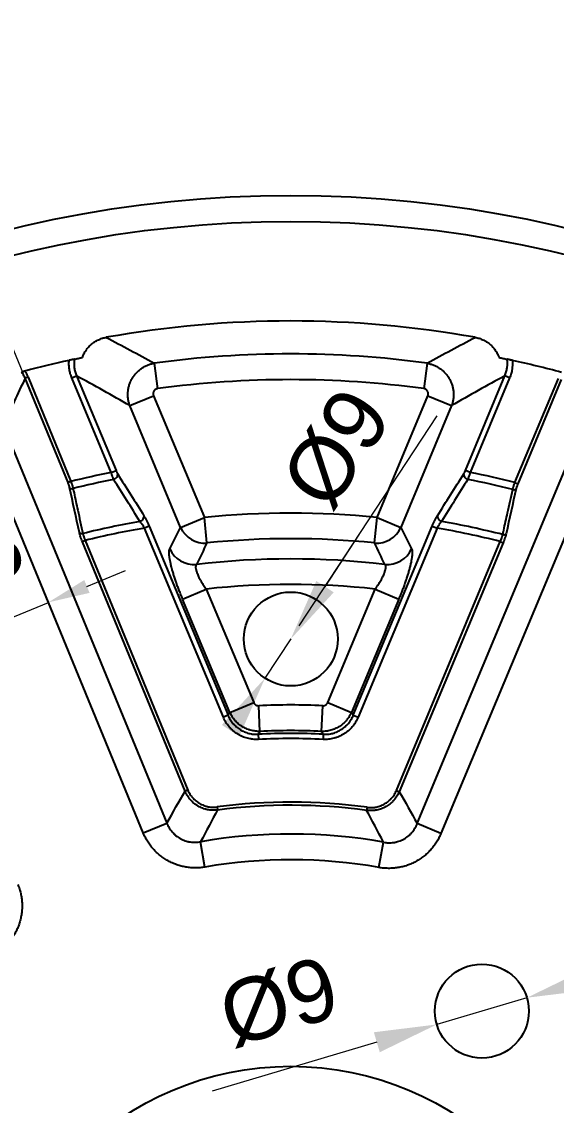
# Model space of a CAD drawing. Header units: millimetres. Extents: x -5 to 579, y 15 to 400.
# Drawn here: x 408.1 to 459.3, y 171.6 to 275.5 of the extents above; entities that cross this region are included whole.
import ezdxf

# ---------------------------------------------------------------- set-up
doc = ezdxf.new("R2010")
doc.units = ezdxf.units.MM
doc.layers.add('1', color=7, linetype='Continuous', true_color=0xffffff)
doc.styles.add('Arial', font='Arial')
doc.dimstyles.get("Standard").update_dxf_attribs({"dimtxt": 0.18, "dimasz": 0.18, "dimexe": 0.18, "dimexo": 0.0625, "dimgap": 0.09, "dimtad": 0, "dimtih": 1, "dimtoh": 1, "dimdec": 4, "dimzin": 0, "dimdsep": 46, "dimtxsty": 'Standard', "dimcen": 0.09, "dimadec": 0, "dimazin": 0, "dimtfac": 1, "dimtdec": 4, "dimtofl": 0, "dimtmove": 0, "dimatfit": 3, "dimfxl": 1, "dimtolj": 1, "dimtzin": 0, "dimarcsym": 0})

# ---------------------------------------------------------------- blocks, each defined once
blk = doc.blocks.new('_U1')
at = {"layer": '1', "color": 18, "linetype": 'Continuous', "lineweight": 13}
for p, q in [((341.2, 82.54), (578.86, 246.13)), ((433.87, 146.33), (341.2, 82.54))]:
    blk.add_line(p, q, dxfattribs=at)
at = {"layer": '1', "color": 18}
for points in [[(429.49, 142.1), (428.36, 143.75), (433.87, 146.33)], [(345.57, 86.77), (346.71, 85.12), (341.2, 82.54)]]:
    blk.add_solid(points, dxfattribs=at)
at = {"layer": 'Defpoints', "color": 0}
for p in [(433.87, 146.33), (341.2, 82.54)]:
    blk.add_point(p, dxfattribs=at)
at = {"layer": '1', "color": 18, "insert": (546.66, 239.27), "char_height": 8, "attachment_point": 1, "rotation": 34.5398, "style": 'Arial'}
blk.add_mtext('\\A1;%%c225', dxfattribs=at)
blk = doc.blocks.new('_U2')
at = {"layer": '1', "color": 18, "linetype": 'Continuous', "lineweight": 13}
for p, q in [((395.37, 180.25), (313.96, 251.99)), ((472.36, 112.41), (395.37, 180.25)), ((472.36, 112.41), (399.87, 176.28))]:
    blk.add_line(p, q, dxfattribs=at)
at = {"layer": '1', "color": 18}
for points in [[(400.53, 177.03), (399.21, 175.53), (395.37, 180.25)], [(467.2, 115.62), (468.52, 117.12), (472.36, 112.41)]]:
    blk.add_solid(points, dxfattribs=at)
at = {"layer": 'Defpoints', "color": 0}
for p in [(395.37, 180.25), (472.36, 112.41)]:
    blk.add_point(p, dxfattribs=at)
at = {"layer": '1', "color": 18, "insert": (326.12, 259.75), "char_height": 8, "attachment_point": 1, "rotation": 318.6138, "style": 'Arial'}
blk.add_mtext('\\A1;%%c102,6', dxfattribs=at)
blk = doc.blocks.new('_U4')
at = {"layer": '1', "color": 18, "linetype": 'Continuous', "lineweight": 13}
for p, q in [((462.25, 183.66), (468, 185.37)), ((456.5, 181.96), (447.87, 179.4)), ((442.12, 177.69), (426.33, 173.01))]:
    blk.add_line(p, q, dxfattribs=at)
at = {"layer": '1', "color": 18}
for points in [[(461.97, 184.62), (462.53, 182.7), (456.5, 181.96)], [(442.4, 176.74), (441.83, 178.65), (447.87, 179.4)]]:
    blk.add_solid(points, dxfattribs=at)
at = {"layer": 'Defpoints', "color": 0}
for p in [(456.5, 181.96), (447.87, 179.4)]:
    blk.add_point(p, dxfattribs=at)
at = {"layer": '1', "color": 18, "insert": (426.51, 182.93), "char_height": 6, "attachment_point": 1, "rotation": 16.5151, "style": 'Arial'}
blk.add_mtext('\\A1;%%c9', dxfattribs=at)
blk = doc.blocks.new('_U10')
at = {"layer": '1', "color": 18, "linetype": 'Continuous', "lineweight": 13}
for p, q in [((434.69, 217.58), (447.9, 237.7)), ((437.16, 221.34), (440.45, 226.36)), ((433.87, 216.33), (431.4, 212.57))]:
    blk.add_line(p, q, dxfattribs=at)
at = {"layer": '1', "color": 18}
for points in [[(436.32, 221.89), (437.99, 220.8), (433.87, 216.33)], [(428.94, 207), (427.27, 208.1), (431.4, 212.57)]]:
    blk.add_solid(points, dxfattribs=at)
at = {"layer": 'Defpoints', "color": 0}
for p in [(433.87, 216.33), (431.4, 212.57)]:
    blk.add_point(p, dxfattribs=at)
at = {"layer": '1', "color": 18, "insert": (432.6, 231.63), "char_height": 6, "attachment_point": 1, "rotation": 56.7154, "style": 'Arial'}
blk.add_mtext('\\A1;%%c9', dxfattribs=at)
blk = doc.blocks.new('_U13')
at = {"layer": '1', "color": 18, "linetype": 'Continuous', "lineweight": 13}
for p, q in [((412.54, 231.31), (397.65, 267.51)), ((378.8, 257.6), (394.71, 264.14)), ((387.74, 225.35), (374.34, 257.93))]:
    blk.add_line(p, q, dxfattribs=at)
at = {"layer": '1', "color": 18}
for points in [[(394.96, 263.53), (394.45, 264.76), (398.41, 265.66)], [(378.55, 258.22), (379.05, 256.98), (375.1, 256.08)]]:
    blk.add_solid(points, dxfattribs=at)
at = {"layer": 'Defpoints', "color": 0}
for p in [(398.41, 265.66), (412.54, 231.31), (387.74, 225.35)]:
    blk.add_point(p, dxfattribs=at)
at = {"layer": '1', "color": 18, "insert": (373.81, 268.42), "char_height": 7, "attachment_point": 1, "rotation": 22.3577, "style": 'Arial'}
blk.add_mtext('\\A1;25,2', dxfattribs=at)
blk = doc.blocks.new('_U14')
at = {"layer": '1', "color": 18, "linetype": 'Continuous', "lineweight": 13}
for p, q in [((414.35, 221.36), (418.05, 222.89)), ((411.89, 216.82), (409.89, 221.69)), ((398.64, 214.9), (410.65, 219.84)), ((397.46, 217.78), (399.4, 213.05)), ((394.94, 213.38), (391.24, 211.86))]:
    blk.add_line(p, q, dxfattribs=at)
at = {"layer": '1', "color": 18}
for points in [[(414.09, 221.98), (414.6, 220.75), (410.65, 219.84)], [(395.2, 212.77), (394.69, 214), (398.64, 214.9)]]:
    blk.add_solid(points, dxfattribs=at)
at = {"layer": 'Defpoints', "color": 0}
for p in [(410.65, 219.84), (397.46, 217.78), (411.89, 216.82)]:
    blk.add_point(p, dxfattribs=at)
at = {"layer": '1', "color": 18, "insert": (396.27, 225.44), "char_height": 7, "attachment_point": 1, "rotation": 22.3577, "style": 'Arial'}
blk.add_mtext('\\A1;13', dxfattribs=at)

msp = doc.modelspace()

# ---------------------------------------------------------------- linework, layer by layer
at = {"layer": '1'}
for p, q in [((420.79, 242.75), (421.12, 240.31)), ((446.94, 242.75), (446.61, 240.31)), ((408.7, 241.43), (408.42, 241.32)), ((412.54, 231.31), (408.42, 241.32)), ((408.7, 241.43), (412.81, 231.43)), ((412.9, 241.35), (413.35, 241.54)), ((416.67, 232.29), (412.9, 241.35)), ((413.35, 241.54), (417.13, 232.48)), ((450.6, 232.48), (454.38, 241.54)), ((454.84, 241.35), (451.06, 232.29)), ((454.84, 241.35), (454.38, 241.54)), ((455.35, 231.32), (459.51, 241.3)), ((459.78, 241.19), (455.62, 231.21)), ((418.46, 238.69), (420.73, 239.64)), ((420.73, 239.64), (425.6, 227.97)), ((442.14, 227.97), (447, 239.64)), ((447, 239.64), (449.27, 238.69)), ((423.32, 227.02), (418.46, 238.69)), ((449.27, 238.69), (444.41, 227.02)), ((406.33, 236.82), (422.01, 198.69)), ((419.73, 197.76), (404.05, 235.88)), ((445.98, 198.64), (461.85, 236.68)), ((464.13, 235.73), (448.26, 197.69)), ((416.67, 232.29), (417.13, 232.48)), ((451.06, 232.29), (450.6, 232.48)), ((412.81, 231.43), (412.54, 231.31)), ((455.35, 231.32), (455.62, 231.21)), ((423.32, 227.02), (425.6, 227.97)), ((425.84, 225.53), (425.6, 227.97)), ((441.89, 225.53), (442.14, 227.97)), ((442.14, 227.97), (444.41, 227.02)), ((420.31, 227.15), (419.85, 226.96)), ((427.42, 208.83), (419.85, 226.96)), ((420.31, 227.15), (427.87, 209.02)), ((439.86, 209.02), (447.42, 227.15)), ((447.88, 226.96), (440.32, 208.83)), ((447.42, 227.15), (447.88, 226.96)), ((414.19, 225.76), (413.91, 225.65)), ((423.74, 201.75), (413.91, 225.65)), ((414.19, 225.76), (424.01, 201.86)), ((443.99, 201.82), (453.94, 225.66)), ((454.21, 225.55), (444.27, 201.7)), ((453.94, 225.66), (454.21, 225.55)), ((423.51, 220.16), (425.78, 221.11)), ((428.04, 209.29), (423.51, 220.16)), ((425.78, 221.11), (430.32, 210.24)), ((437.42, 210.24), (441.95, 221.11)), ((444.22, 220.16), (439.69, 209.29)), ((441.95, 221.11), (444.22, 220.16)), ((428.04, 209.29), (430.32, 210.24)), ((430.91, 207.48), (430.8, 209.94)), ((436.82, 207.48), (436.94, 209.94)), ((437.42, 210.24), (439.69, 209.29)), ((427.87, 209.02), (427.42, 208.83)), ((439.86, 209.02), (440.32, 208.83)), ((430.75, 207.2), (430.77, 206.71)), ((436.98, 207.2), (436.96, 206.71)), ((424.01, 201.86), (423.74, 201.75)), ((443.99, 201.82), (444.27, 201.7)), ((426.82, 200.24), (426.86, 199.95)), ((441.18, 200.2), (441.14, 199.91)), ((419.73, 197.76), (422.01, 198.69)), ((448.26, 197.69), (445.98, 198.64)), ((425.65, 194.48), (425.24, 196.91)), ((442.32, 194.44), (442.75, 196.86))]:
    msp.add_line(p, q, dxfattribs=at)
for centre, radius in [((433.87, 146.33), 112.5), ((433.87, 146.33), 110.01), ((433.87, 216.33), 4.5), ((452.18, 180.68), 4.5), ((433.87, 146.33), 29.06)]:
    msp.add_circle(centre, radius, dxfattribs=at)
for radius, start, end in [(100.47, 79.8707, 100.1293), (99, 102.3826, 104.9089), (97.31, 82.2758, 97.7242), (99, 74.8064, 77.6174), (94.85, 82.2758, 97.7242), (87.66, 101.3105, 103.8981), (86.96, 101.2468, 103.8738), (86.96, 75.8416, 78.7532), (87.66, 75.8173, 78.6895), (82.54, 100.0806, 103.9627), (82.06, 84.2159, 95.7841), (82.54, 75.7527, 79.9194), (81.84, 99.8594, 103.9153), (81.84, 75.8001, 80.1406), (79.61, 84.2159, 95.7841), (77.67, 83.3258, 96.6742), (75.22, 83.831, 96.169), (63.68, 87.236, 92.764), (60.95, 87.0674, 92.9326), (60.46, 87.0674, 92.9326), (61.22, 87.236, 92.764), (54.37, 82.2678, 97.4476), (54.07, 82.2678, 97.4476), (51.31, 80.0342, 99.6812), (48.85, 80.0342, 99.6812)]:
    msp.add_arc((433.87, 146.33), radius, start, end, dxfattribs=at)
for centre, major_axis, ratio, start_param, end_param in [((416.84, 231.96), (-0.423, -0.266), 0.682711, 1.316049, 2.901647), ((450.89, 231.96), (-0.423, 0.266), 0.682711, 0.239946, 1.825544), ((412.96, 230.95), (0.293, 0.063), 0.706957, 3.389652, 4.732968), ((455.19, 230.85), (-0.293, 0.065), 0.706957, 1.550217, 2.893533), ((419.36, 227.95), (-0.424, -0.265), 0.679974, 1.303031, 2.902497), ((448.38, 227.95), (-0.424, 0.265), 0.679974, 0.239096, 1.838562), ((413.9, 226.64), (0.293, 0.063), 0.706941, 3.389647, 4.73406), ((425.6, 227.97), (2.23, -1.14), 0.97428, 4.021383, 5.273319), ((442.14, 227.97), (2.23, 1.14), 0.97428, 4.151459, 5.403395), ((454.23, 226.54), (-0.293, 0.065), 0.706941, 1.549125, 2.893539), ((424.55, 225.91), (2.23, -1.12), 0.973995, 4.014839, 5.281909), ((443.18, 225.91), (2.23, 1.12), 0.973995, 4.142869, 5.409939)]:
    msp.add_ellipse(centre, major_axis=major_axis, ratio=ratio, start_param=start_param, end_param=end_param, dxfattribs=at)
for points, knots in [([(413.91, 243.3), (413.95, 243.42), (414.05, 243.66), (414.19, 243.89), (414.28, 244.02), (414.3, 244.05), (414.34, 244.1), (414.4, 244.18), (414.46, 244.26), (414.59, 244.4), (414.69, 244.49), (414.84, 244.62), (414.89, 244.66), (414.97, 244.72), (414.99, 244.74), (415.05, 244.77), (415.08, 244.79), (415.21, 244.88), (415.33, 244.94), (415.56, 245.05), (415.69, 245.1), (415.84, 245.15), (415.88, 245.16), (415.94, 245.18), (416.03, 245.2), (416.13, 245.22), (416.2, 245.23)], [0, 0, 0, 0, 0.125, 0.25, 0.25, 0.28125, 0.28125, 0.3125, 0.375, 0.375, 0.5, 0.5, 0.5625, 0.5625, 0.59375, 0.59375, 0.625, 0.625, 0.75, 0.75, 0.875, 0.875, 0.90625, 0.90625, 0.9375, 1, 1, 1, 1]), ([(451.54, 245.23), (451.67, 245.21), (451.92, 245.15), (452.16, 245.05), (452.34, 244.97), (452.4, 244.94), (452.49, 244.89), (452.52, 244.88), (452.57, 244.84), (452.6, 244.83), (452.74, 244.74), (452.84, 244.66), (453.04, 244.49), (453.14, 244.4), (453.25, 244.28), (453.27, 244.26), (453.31, 244.21), (453.38, 244.13), (453.43, 244.05), (453.54, 243.89), (453.61, 243.78), (453.7, 243.6), (453.73, 243.54), (453.76, 243.45), (453.78, 243.42), (453.8, 243.36), (453.81, 243.33), (453.82, 243.3)], [0, 0, 0, 0, 0.125, 0.25, 0.25, 0.3125, 0.3125, 0.34375, 0.34375, 0.375, 0.375, 0.5, 0.5, 0.625, 0.625, 0.65625, 0.65625, 0.6875, 0.75, 0.75, 0.875, 0.875, 0.9375, 0.9375, 0.96875, 0.96875, 1, 1, 1, 1]), ([(412.9, 241.35), (412.84, 241.48), (412.75, 241.75), (412.68, 242.03), (412.65, 242.24), (412.64, 242.31), (412.63, 242.45), (412.63, 242.53), (412.62, 242.74), (412.62, 242.88), (412.64, 243.03)], [0, 0, 0, 0, 0.25, 0.5, 0.5, 0.625, 0.625, 0.75, 0.75, 1, 1, 1, 1]), ([(413.14, 243.13), (413.13, 243.13), (413.12, 243.13), (413.1, 243.12), (413.08, 243.12), (413.05, 243.11), (413.03, 243.11), (413, 243.1), (412.99, 243.1), (412.97, 243.1), (412.96, 243.1), (412.93, 243.09), (412.9, 243.08), (412.85, 243.07), (412.83, 243.07), (412.77, 243.06), (412.72, 243.04), (412.66, 243.03), (412.64, 243.03)], [0, 0, 0, 0, 0.125, 0.125, 0.25, 0.25, 0.375, 0.375, 0.4375, 0.4375, 0.5, 0.5, 0.625, 0.625, 0.75, 0.75, 0.875, 1, 1, 1, 1]), ([(413.14, 243.13), (413.12, 243), (413.11, 242.86), (413.11, 242.66), (413.11, 242.59), (413.12, 242.45), (413.12, 242.39), (413.15, 242.18), (413.18, 242.05), (413.25, 241.79), (413.3, 241.66), (413.35, 241.54)], [0, 0, 0, 0, 0.25, 0.25, 0.375, 0.375, 0.5, 0.5, 0.75, 0.75, 1, 1, 1, 1]), ([(413.14, 243.13), (413.26, 243.16), (413.38, 243.19), (413.64, 243.24), (413.77, 243.27), (413.91, 243.3)], [0, 0, 0, 0, 0.5, 0.5, 1, 1, 1, 1]), ([(453.82, 243.3), (453.96, 243.27), (454.09, 243.24), (454.35, 243.19), (454.47, 243.16), (454.6, 243.13)], [0, 0, 0, 0, 0.5, 0.5, 1, 1, 1, 1]), ([(454.38, 241.54), (454.41, 241.6), (454.43, 241.66), (454.48, 241.79), (454.5, 241.86), (454.55, 242.05), (454.58, 242.19), (454.62, 242.45), (454.63, 242.59), (454.63, 242.76), (454.62, 242.8), (454.62, 242.86), (454.62, 242.97), (454.61, 243.07), (454.6, 243.13)], [0, 0, 0, 0, 0.125, 0.125, 0.25, 0.25, 0.5, 0.5, 0.75, 0.75, 0.8125, 0.8125, 0.875, 1, 1, 1, 1]), ([(455.1, 243.03), (455.07, 243.03), (455.01, 243.04), (454.96, 243.06), (454.92, 243.06), (454.91, 243.07), (454.88, 243.07), (454.87, 243.08), (454.83, 243.08), (454.81, 243.09), (454.77, 243.1), (454.76, 243.1), (454.74, 243.1), (454.73, 243.1), (454.7, 243.11), (454.68, 243.11), (454.66, 243.12), (454.65, 243.12), (454.64, 243.12), (454.63, 243.13), (454.61, 243.13), (454.6, 243.13), (454.6, 243.13)], [0, 0, 0, 0, 0.125, 0.25, 0.25, 0.3125, 0.3125, 0.375, 0.375, 0.5, 0.5, 0.5625, 0.5625, 0.625, 0.625, 0.75, 0.75, 0.8125, 0.8125, 0.875, 0.875, 1, 1, 1, 1]), ([(455.1, 243.03), (455.1, 242.95), (455.11, 242.88), (455.11, 242.74), (455.11, 242.67), (455.1, 242.45), (455.08, 242.17), (455.02, 241.89), (454.97, 241.72), (454.96, 241.68), (454.94, 241.62), (454.9, 241.51), (454.86, 241.41), (454.84, 241.35)], [0, 0, 0, 0, 0.125, 0.125, 0.25, 0.25, 0.5, 0.75, 0.75, 0.8125, 0.8125, 0.875, 1, 1, 1, 1]), ([(408.4, 242), (408.38, 241.99), (408.34, 241.98), (408.31, 241.97), (408.29, 241.97), (408.28, 241.96), (408.26, 241.96), (408.25, 241.96), (408.23, 241.95), (408.22, 241.95), (408.2, 241.94), (408.19, 241.94), (408.18, 241.94), (408.17, 241.94), (408.15, 241.93), (408.14, 241.93), (408.13, 241.92), (408.12, 241.92), (408.12, 241.92), (408.11, 241.92), (408.1, 241.92), (408.1, 241.92), (408.09, 241.92)], [0, 0, 0, 0, 0.125, 0.25, 0.25, 0.3125, 0.3125, 0.375, 0.375, 0.5, 0.5, 0.5625, 0.5625, 0.625, 0.625, 0.75, 0.75, 0.8125, 0.8125, 0.875, 0.875, 1, 1, 1, 1]), ([(408.4, 242), (408.42, 241.95), (408.45, 241.91), (408.51, 241.81), (408.53, 241.77), (408.61, 241.63), (408.65, 241.53), (408.7, 241.43)], [0, 0, 0, 0, 0.25, 0.25, 0.5, 0.5, 1, 1, 1, 1]), ([(418.46, 238.69), (418.42, 238.79), (418.38, 238.9), (418.34, 239.06), (418.33, 239.12), (418.31, 239.22), (418.3, 239.28), (418.28, 239.44), (418.26, 239.66), (418.27, 239.89), (418.28, 240.03), (418.28, 240.05), (418.29, 240.11), (418.3, 240.19), (418.31, 240.28), (418.34, 240.44), (418.37, 240.55), (418.44, 240.76), (418.48, 240.87), (418.53, 240.99), (418.54, 241.02), (418.57, 241.07), (418.6, 241.15), (418.64, 241.22), (418.73, 241.37), (418.79, 241.46), (418.92, 241.64), (418.99, 241.73), (419.14, 241.89), (419.22, 241.97), (419.39, 242.12), (419.48, 242.19), (419.66, 242.32), (419.75, 242.37), (419.9, 242.46), (419.95, 242.48), (420.05, 242.53), (420.1, 242.55), (420.25, 242.61), (420.36, 242.65), (420.57, 242.71), (420.68, 242.74), (420.79, 242.75)], [0, 0, 0, 0, 0.0625, 0.0625, 0.09375, 0.09375, 0.125, 0.125, 0.1875, 0.25, 0.25, 0.265625, 0.265625, 0.28125, 0.3125, 0.3125, 0.375, 0.375, 0.4375, 0.4375, 0.453125, 0.453125, 0.46875, 0.5, 0.5, 0.5625, 0.5625, 0.625, 0.625, 0.6875, 0.6875, 0.75, 0.75, 0.8125, 0.8125, 0.84375, 0.84375, 0.875, 0.875, 0.9375, 0.9375, 1, 1, 1, 1]), ([(446.94, 242.75), (447.05, 242.74), (447.16, 242.71), (447.32, 242.66), (447.38, 242.65), (447.48, 242.61), (447.53, 242.59), (447.69, 242.53), (447.89, 242.43), (448.07, 242.31), (448.19, 242.23), (448.21, 242.22), (448.26, 242.18), (448.32, 242.13), (448.39, 242.08), (448.51, 241.97), (448.67, 241.81), (448.81, 241.64), (448.9, 241.52), (448.91, 241.5), (448.94, 241.45), (448.99, 241.38), (449.03, 241.31), (449.12, 241.17), (449.17, 241.07), (449.26, 240.86), (449.3, 240.76), (449.36, 240.54), (449.39, 240.43), (449.43, 240.22), (449.45, 240.11), (449.47, 239.88), (449.47, 239.77), (449.46, 239.61), (449.46, 239.55), (449.45, 239.44), (449.45, 239.38), (449.42, 239.22), (449.4, 239.11), (449.35, 238.9), (449.31, 238.79), (449.27, 238.69)], [0, 0, 0, 0, 0.0625, 0.0625, 0.09375, 0.09375, 0.125, 0.125, 0.1875, 0.25, 0.25, 0.265625, 0.265625, 0.28125, 0.3125, 0.3125, 0.375, 0.4375, 0.4375, 0.453125, 0.453125, 0.46875, 0.5, 0.5, 0.5625, 0.5625, 0.625, 0.625, 0.6875, 0.6875, 0.75, 0.75, 0.8125, 0.8125, 0.84375, 0.84375, 0.875, 0.875, 0.9375, 0.9375, 1, 1, 1, 1]), ([(408.42, 241.32), (408.38, 241.42), (408.33, 241.53), (408.26, 241.65), (408.25, 241.68), (408.22, 241.72), (408.17, 241.8), (408.13, 241.87), (408.09, 241.92)], [0, 0, 0, 0, 0.5, 0.5, 0.625, 0.625, 0.75, 1, 1, 1, 1]), ([(421.12, 240.31), (421.08, 240.31), (421.04, 240.3), (420.99, 240.28), (420.97, 240.27), (420.94, 240.26), (420.92, 240.25), (420.88, 240.22), (420.85, 240.19), (420.8, 240.14), (420.77, 240.11), (420.75, 240.06), (420.74, 240.04), (420.72, 240.01), (420.71, 239.97), (420.7, 239.93), (420.7, 239.91), (420.69, 239.9), (420.69, 239.88), (420.69, 239.87), (420.69, 239.82), (420.69, 239.78), (420.7, 239.73), (420.71, 239.71), (420.72, 239.67), (420.72, 239.65), (420.73, 239.64)], [0, 0, 0, 0, 0.125, 0.125, 0.1875, 0.1875, 0.25, 0.25, 0.375, 0.375, 0.5, 0.5, 0.5625, 0.5625, 0.625, 0.6875, 0.6875, 0.71875, 0.71875, 0.75, 0.75, 0.875, 0.875, 0.9375, 0.9375, 1, 1, 1, 1]), ([(447, 239.64), (447.02, 239.67), (447.03, 239.71), (447.04, 239.76), (447.04, 239.78), (447.04, 239.82), (447.04, 239.84), (447.04, 239.9), (447.03, 239.93), (447.01, 240.01), (447, 240.04), (446.97, 240.09), (446.96, 240.1), (446.94, 240.14), (446.91, 240.16), (446.88, 240.19), (446.86, 240.21), (446.86, 240.21), (446.84, 240.23), (446.83, 240.23), (446.79, 240.26), (446.76, 240.27), (446.71, 240.29), (446.69, 240.3), (446.65, 240.31), (446.63, 240.31), (446.61, 240.31)], [0, 0, 0, 0, 0.125, 0.125, 0.1875, 0.1875, 0.25, 0.25, 0.375, 0.375, 0.5, 0.5, 0.5625, 0.5625, 0.625, 0.6875, 0.6875, 0.71875, 0.71875, 0.75, 0.75, 0.875, 0.875, 0.9375, 0.9375, 1, 1, 1, 1]), ([(416.91, 231.62), (416.89, 231.66), (416.87, 231.71), (416.84, 231.78), (416.83, 231.81), (416.81, 231.87), (416.8, 231.89), (416.77, 231.98), (416.75, 232.04), (416.72, 232.13), (416.71, 232.16), (416.7, 232.21), (416.69, 232.23), (416.68, 232.26), (416.68, 232.27), (416.67, 232.29)], [0, 0, 0, 0, 0.25, 0.25, 0.375, 0.375, 0.5, 0.5, 0.75, 0.75, 0.875, 0.875, 0.9375, 0.9375, 1, 1, 1, 1]), ([(417.13, 232.48), (417.13, 232.46), (417.14, 232.45), (417.15, 232.42), (417.16, 232.4), (417.18, 232.36), (417.2, 232.33), (417.22, 232.29), (417.22, 232.27), (417.24, 232.25), (417.24, 232.23), (417.27, 232.2), (417.28, 232.17), (417.29, 232.15)], [0, 0, 0, 0, 0.125, 0.125, 0.25, 0.25, 0.5, 0.5, 0.625, 0.625, 0.75, 0.75, 1, 1, 1, 1]), ([(450.44, 232.15), (450.45, 232.17), (450.47, 232.2), (450.49, 232.25), (450.51, 232.27), (450.53, 232.31), (450.54, 232.33), (450.55, 232.36), (450.56, 232.37), (450.58, 232.42), (450.59, 232.45), (450.6, 232.48)], [0, 0, 0, 0, 0.25, 0.25, 0.5, 0.5, 0.625, 0.625, 0.75, 0.75, 1, 1, 1, 1]), ([(451.06, 232.29), (451.04, 232.23), (451.02, 232.16), (450.99, 232.07), (450.98, 232.04), (450.96, 231.98), (450.95, 231.95), (450.92, 231.87), (450.9, 231.81), (450.87, 231.73), (450.86, 231.71), (450.84, 231.66), (450.83, 231.64), (450.83, 231.62)], [0, 0, 0, 0, 0.25, 0.25, 0.375, 0.375, 0.5, 0.5, 0.75, 0.75, 0.875, 0.875, 1, 1, 1, 1]), ([(412.69, 230.84), (412.69, 230.86), (412.68, 230.87), (412.68, 230.9), (412.67, 230.91), (412.67, 230.93), (412.67, 230.94), (412.65, 230.98), (412.64, 231.02), (412.63, 231.07), (412.62, 231.08), (412.62, 231.1), (412.61, 231.11), (412.6, 231.14), (412.59, 231.17), (412.57, 231.23), (412.55, 231.27), (412.54, 231.31)], [0, 0, 0, 0, 0.125, 0.125, 0.1875, 0.1875, 0.25, 0.25, 0.5, 0.5, 0.5625, 0.5625, 0.625, 0.625, 0.75, 0.75, 1, 1, 1, 1]), ([(412.81, 231.43), (412.83, 231.36), (412.85, 231.3), (412.88, 231.21), (412.89, 231.18), (412.91, 231.14), (412.91, 231.12), (412.92, 231.09), (412.93, 231.08), (412.95, 231), (412.96, 230.95), (412.98, 230.88), (412.99, 230.87), (412.99, 230.85), (413, 230.83), (413, 230.8), (413.01, 230.77), (413.02, 230.75)], [0, 0, 0, 0, 0.25, 0.25, 0.375, 0.375, 0.4375, 0.4375, 0.5, 0.5, 0.75, 0.75, 0.8125, 0.8125, 0.875, 0.875, 1, 1, 1, 1]), ([(413.02, 230.75), (413.05, 230.61), (413.08, 230.47), (413.22, 229.78), (413.34, 229.23), (413.63, 227.93), (413.79, 227.18), (413.95, 226.43)], [0, 0, 0, 0, 0.096092, 0.096092, 0.480459, 0.480459, 1, 1, 1, 1]), ([(454.18, 226.33), (454.21, 226.47), (454.24, 226.61), (454.39, 227.3), (454.52, 227.85), (454.81, 229.15), (454.97, 229.9), (455.14, 230.64)], [0, 0, 0, 0, 0.096092, 0.096092, 0.480459, 0.480459, 1, 1, 1, 1]), ([(455.14, 230.64), (455.15, 230.69), (455.16, 230.74), (455.18, 230.82), (455.19, 230.84), (455.2, 230.89), (455.2, 230.9), (455.21, 230.93), (455.22, 230.94), (455.24, 231.02), (455.26, 231.07), (455.28, 231.15), (455.29, 231.17), (455.3, 231.2), (455.31, 231.21), (455.32, 231.26), (455.33, 231.29), (455.35, 231.32)], [0, 0, 0, 0, 0.25, 0.25, 0.375, 0.375, 0.4375, 0.4375, 0.5, 0.5, 0.75, 0.75, 0.8125, 0.8125, 0.875, 0.875, 1, 1, 1, 1]), ([(455.62, 231.21), (455.61, 231.19), (455.6, 231.16), (455.58, 231.12), (455.57, 231.1), (455.55, 231.04), (455.54, 231), (455.52, 230.94), (455.52, 230.93), (455.51, 230.92), (455.51, 230.91), (455.5, 230.88), (455.49, 230.86), (455.48, 230.8), (455.47, 230.77), (455.46, 230.74)], [0, 0, 0, 0, 0.125, 0.125, 0.25, 0.25, 0.5, 0.5, 0.5625, 0.5625, 0.625, 0.625, 0.75, 0.75, 1, 1, 1, 1]), ([(419.85, 226.96), (419.84, 226.97), (419.84, 226.99), (419.82, 227.02), (419.81, 227.03), (419.78, 227.08), (419.77, 227.11), (419.71, 227.2), (419.67, 227.25), (419.63, 227.32), (419.62, 227.34), (419.6, 227.36), (419.57, 227.4), (419.54, 227.44), (419.49, 227.51), (419.45, 227.56), (419.42, 227.6)], [0, 0, 0, 0, 0.0625, 0.0625, 0.125, 0.125, 0.25, 0.25, 0.5, 0.5, 0.5625, 0.5625, 0.625, 0.75, 0.75, 1, 1, 1, 1]), ([(419.81, 228.13), (419.85, 228.07), (419.89, 228), (419.95, 227.89), (419.97, 227.85), (420.01, 227.79), (420.02, 227.77), (420.04, 227.73), (420.05, 227.71), (420.1, 227.6), (420.14, 227.51), (420.21, 227.38), (420.23, 227.33), (420.26, 227.26), (420.27, 227.24), (420.29, 227.19), (420.3, 227.17), (420.31, 227.15)], [0, 0, 0, 0, 0.25, 0.25, 0.375, 0.375, 0.4375, 0.4375, 0.5, 0.5, 0.75, 0.75, 0.875, 0.875, 0.9375, 0.9375, 1, 1, 1, 1]), ([(447.42, 227.15), (447.46, 227.24), (447.5, 227.33), (447.57, 227.47), (447.59, 227.51), (447.62, 227.58), (447.63, 227.6), (447.65, 227.64), (447.66, 227.67), (447.71, 227.77), (447.76, 227.85), (447.82, 227.96), (447.84, 228), (447.88, 228.07), (447.9, 228.1), (447.92, 228.13)], [0, 0, 0, 0, 0.25, 0.25, 0.375, 0.375, 0.4375, 0.4375, 0.5, 0.5, 0.75, 0.75, 0.875, 0.875, 1, 1, 1, 1]), ([(448.31, 227.6), (448.3, 227.58), (448.28, 227.56), (448.24, 227.51), (448.22, 227.49), (448.17, 227.41), (448.13, 227.36), (448.08, 227.28), (448.06, 227.25), (448.02, 227.2), (448, 227.17), (447.95, 227.08), (447.91, 227.02), (447.88, 226.96)], [0, 0, 0, 0, 0.125, 0.125, 0.25, 0.25, 0.5, 0.5, 0.625, 0.625, 0.75, 0.75, 1, 1, 1, 1]), ([(413.91, 225.65), (413.88, 225.73), (413.85, 225.81), (413.81, 225.93), (413.79, 225.96), (413.77, 226.02), (413.76, 226.04), (413.75, 226.08), (413.74, 226.1), (413.71, 226.19), (413.69, 226.26), (413.67, 226.35), (413.66, 226.37), (413.65, 226.4), (413.65, 226.42), (413.64, 226.47), (413.63, 226.5), (413.62, 226.53)], [0, 0, 0, 0, 0.25, 0.25, 0.375, 0.375, 0.4375, 0.4375, 0.5, 0.5, 0.75, 0.75, 0.8125, 0.8125, 0.875, 0.875, 1, 1, 1, 1]), ([(413.95, 226.43), (413.95, 226.41), (413.96, 226.39), (413.97, 226.35), (413.97, 226.34), (413.98, 226.31), (413.98, 226.3), (414, 226.23), (414.02, 226.18), (414.04, 226.1), (414.05, 226.09), (414.06, 226.06), (414.07, 226.05), (414.08, 226), (414.1, 225.97), (414.13, 225.88), (414.16, 225.82), (414.19, 225.76)], [0, 0, 0, 0, 0.125, 0.125, 0.1875, 0.1875, 0.25, 0.25, 0.5, 0.5, 0.5625, 0.5625, 0.625, 0.625, 0.75, 0.75, 1, 1, 1, 1]), ([(454.51, 226.42), (454.49, 226.36), (454.48, 226.3), (454.45, 226.2), (454.44, 226.16), (454.42, 226.11), (454.41, 226.09), (454.4, 226.05), (454.4, 226.04), (454.36, 225.94), (454.34, 225.87), (454.3, 225.77), (454.29, 225.75), (454.28, 225.71), (454.27, 225.69), (454.25, 225.63), (454.23, 225.59), (454.21, 225.55)], [0, 0, 0, 0, 0.25, 0.25, 0.375, 0.375, 0.4375, 0.4375, 0.5, 0.5, 0.75, 0.75, 0.8125, 0.8125, 0.875, 0.875, 1, 1, 1, 1]), ([(453.94, 225.66), (453.95, 225.69), (453.97, 225.72), (453.99, 225.77), (454, 225.78), (454.01, 225.81), (454.01, 225.83), (454.05, 225.9), (454.07, 225.96), (454.09, 226.03), (454.1, 226.05), (454.11, 226.08), (454.11, 226.09), (454.13, 226.13), (454.14, 226.16), (454.16, 226.24), (454.17, 226.29), (454.18, 226.33)], [0, 0, 0, 0, 0.125, 0.125, 0.1875, 0.1875, 0.25, 0.25, 0.5, 0.5, 0.5625, 0.5625, 0.625, 0.625, 0.75, 0.75, 1, 1, 1, 1]), ([(423.51, 220.16), (423.45, 220.3), (423.34, 220.57), (423.19, 220.97), (423.09, 221.24), (423.01, 221.43), (422.98, 221.53), (422.94, 221.63), (422.92, 221.7), (422.91, 221.73), (422.85, 221.89), (422.76, 222.15), (422.65, 222.52), (422.58, 222.76), (422.53, 222.93), (422.5, 223.02), (422.48, 223.1), (422.47, 223.16), (422.46, 223.19), (422.42, 223.33), (422.37, 223.54), (422.31, 223.83), (422.28, 224.01), (422.26, 224.14), (422.25, 224.18), (422.24, 224.26), (422.24, 224.3), (422.23, 224.41), (422.22, 224.55), (422.22, 224.72), (422.24, 224.82), (422.25, 224.88), (422.25, 224.9), (422.27, 224.93), (422.27, 224.95), (422.28, 224.96)], [0, 0, 0, 0, 0.0625, 0.125, 0.1875, 0.1875, 0.21875, 0.234375, 0.234375, 0.25, 0.25, 0.3125, 0.375, 0.4375, 0.4375, 0.46875, 0.484375, 0.484375, 0.5, 0.5, 0.5625, 0.625, 0.6875, 0.6875, 0.71875, 0.71875, 0.75, 0.75, 0.8125, 0.875, 0.9375, 0.9375, 0.96875, 0.96875, 1, 1, 1, 1]), ([(445.45, 224.96), (445.47, 224.93), (445.49, 224.86), (445.51, 224.72), (445.51, 224.61), (445.51, 224.51), (445.51, 224.48), (445.5, 224.43), (445.5, 224.41), (445.5, 224.37), (445.49, 224.28), (445.47, 224.1), (445.42, 223.83), (445.38, 223.64), (445.35, 223.51), (445.35, 223.49), (445.34, 223.43), (445.33, 223.41), (445.31, 223.33), (445.3, 223.27), (445.25, 223.11), (445.19, 222.88), (445.09, 222.53), (445.01, 222.28), (444.96, 222.12), (444.94, 222.09), (444.92, 222.02), (444.89, 221.93), (444.86, 221.83), (444.79, 221.63), (444.7, 221.37), (444.6, 221.11), (444.52, 220.91), (444.49, 220.84), (444.44, 220.7), (444.41, 220.64), (444.33, 220.43), (444.28, 220.3), (444.22, 220.16)], [0, 0, 0, 0, 0.0625, 0.125, 0.1875, 0.1875, 0.21875, 0.21875, 0.234375, 0.234375, 0.25, 0.3125, 0.375, 0.4375, 0.4375, 0.453125, 0.453125, 0.46875, 0.46875, 0.5, 0.5, 0.5625, 0.625, 0.6875, 0.6875, 0.703125, 0.703125, 0.71875, 0.75, 0.75, 0.8125, 0.875, 0.875, 0.90625, 0.90625, 0.9375, 0.9375, 1, 1, 1, 1]), ([(424.84, 223.47), (424.83, 223.47), (424.82, 223.46), (424.81, 223.44), (424.8, 223.43), (424.79, 223.39), (424.77, 223.34), (424.76, 223.28), (424.76, 223.22), (424.76, 223.18), (424.76, 223.13), (424.76, 223.12), (424.76, 223.1), (424.77, 223.07), (424.77, 223.04), (424.79, 222.97), (424.81, 222.88), (424.84, 222.78), (424.87, 222.7), (424.88, 222.66), (424.9, 222.62), (424.91, 222.59), (424.92, 222.58), (424.94, 222.51), (424.97, 222.45), (425.02, 222.33), (425.05, 222.27), (425.11, 222.16), (425.15, 222.09), (425.2, 222), (425.21, 221.97), (425.25, 221.91), (425.27, 221.88), (425.36, 221.72), (425.44, 221.6), (425.61, 221.35), (425.69, 221.23), (425.78, 221.11)], [0, 0, 0, 0, 0.03125, 0.03125, 0.0625, 0.0625, 0.125, 0.1875, 0.1875, 0.25, 0.25, 0.265625, 0.265625, 0.28125, 0.3125, 0.3125, 0.375, 0.4375, 0.4375, 0.46875, 0.484375, 0.484375, 0.5, 0.5, 0.5625, 0.5625, 0.625, 0.625, 0.6875, 0.6875, 0.71875, 0.71875, 0.75, 0.75, 0.875, 0.875, 1, 1, 1, 1]), ([(441.95, 221.11), (441.99, 221.17), (442.04, 221.23), (442.1, 221.32), (442.13, 221.36), (442.17, 221.42), (442.19, 221.45), (442.29, 221.6), (442.37, 221.73), (442.48, 221.91), (442.52, 221.97), (442.57, 222.07), (442.59, 222.1), (442.62, 222.16), (442.64, 222.19), (442.71, 222.34), (442.77, 222.45), (442.82, 222.59), (442.84, 222.63), (442.85, 222.67), (442.86, 222.7), (442.87, 222.71), (442.89, 222.78), (442.92, 222.88), (442.96, 223.02), (442.97, 223.1), (442.97, 223.15), (442.97, 223.16), (442.97, 223.18), (442.97, 223.19), (442.98, 223.22), (442.98, 223.23), (442.97, 223.28), (442.97, 223.31), (442.95, 223.4), (442.93, 223.44), (442.89, 223.47)], [0, 0, 0, 0, 0.0625, 0.0625, 0.09375, 0.09375, 0.125, 0.125, 0.25, 0.25, 0.3125, 0.3125, 0.34375, 0.34375, 0.375, 0.375, 0.5, 0.5, 0.53125, 0.546875, 0.546875, 0.5625, 0.5625, 0.625, 0.6875, 0.75, 0.75, 0.765625, 0.765625, 0.78125, 0.78125, 0.8125, 0.8125, 0.875, 0.875, 1, 1, 1, 1]), ([(430.32, 210.24), (430.33, 210.22), (430.34, 210.2), (430.36, 210.16), (430.36, 210.15), (430.38, 210.13), (430.39, 210.12), (430.41, 210.09), (430.43, 210.08), (430.46, 210.05), (430.47, 210.04), (430.49, 210.03), (430.5, 210.02), (430.53, 210), (430.55, 209.99), (430.59, 209.97), (430.6, 209.97), (430.62, 209.96), (430.63, 209.96), (430.67, 209.95), (430.72, 209.94), (430.77, 209.94), (430.8, 209.94)], [0, 0, 0, 0, 0.125, 0.125, 0.1875, 0.1875, 0.25, 0.25, 0.375, 0.375, 0.4375, 0.4375, 0.5, 0.5, 0.625, 0.625, 0.6875, 0.6875, 0.75, 0.75, 0.875, 1, 1, 1, 1]), ([(436.94, 209.94), (436.96, 209.94), (436.99, 209.94), (437.03, 209.94), (437.04, 209.94), (437.06, 209.95), (437.07, 209.95), (437.11, 209.96), (437.13, 209.97), (437.17, 209.98), (437.18, 209.99), (437.2, 210), (437.21, 210.01), (437.25, 210.03), (437.27, 210.04), (437.29, 210.07), (437.3, 210.08), (437.32, 210.09), (437.33, 210.1), (437.35, 210.13), (437.38, 210.17), (437.41, 210.22), (437.42, 210.24)], [0, 0, 0, 0, 0.125, 0.125, 0.1875, 0.1875, 0.25, 0.25, 0.375, 0.375, 0.4375, 0.4375, 0.5, 0.5, 0.625, 0.625, 0.6875, 0.6875, 0.75, 0.75, 0.875, 1, 1, 1, 1]), ([(430.77, 206.71), (430.6, 206.7), (430.42, 206.71), (430.2, 206.73), (430.15, 206.73), (430.07, 206.75), (430.02, 206.75), (429.89, 206.78), (429.81, 206.8), (429.55, 206.86), (429.38, 206.92), (429.14, 207.02), (429.06, 207.06), (428.95, 207.12), (428.91, 207.15), (428.83, 207.19), (428.79, 207.21), (428.61, 207.33), (428.47, 207.44), (428.27, 207.61), (428.2, 207.67), (428.11, 207.76), (428.08, 207.8), (428.03, 207.84), (428.02, 207.86), (427.99, 207.89), (427.98, 207.91), (427.85, 208.06), (427.64, 208.35), (427.48, 208.66), (427.42, 208.83)], [0, 0, 0, 0, 0.125, 0.125, 0.15625, 0.15625, 0.1875, 0.1875, 0.25, 0.25, 0.375, 0.375, 0.4375, 0.4375, 0.46875, 0.46875, 0.5, 0.5, 0.625, 0.625, 0.6875, 0.6875, 0.71875, 0.71875, 0.734375, 0.734375, 0.75, 0.75, 0.875, 1, 1, 1, 1]), ([(427.87, 209.02), (427.93, 208.88), (428.06, 208.61), (428.24, 208.36), (428.36, 208.22), (428.39, 208.19), (428.44, 208.13), (428.52, 208.05), (428.6, 207.97), (428.77, 207.82), (428.89, 207.73), (429.05, 207.63), (429.08, 207.61), (429.15, 207.57), (429.18, 207.55), (429.28, 207.5), (429.35, 207.47), (429.56, 207.38), (429.7, 207.33), (429.92, 207.27), (429.99, 207.26), (430.1, 207.24), (430.14, 207.23), (430.22, 207.22), (430.25, 207.22), (430.44, 207.2), (430.6, 207.19), (430.75, 207.2)], [0, 0, 0, 0, 0.125, 0.25, 0.25, 0.28125, 0.28125, 0.3125, 0.375, 0.375, 0.5, 0.5, 0.53125, 0.53125, 0.5625, 0.5625, 0.625, 0.625, 0.75, 0.75, 0.8125, 0.8125, 0.84375, 0.84375, 0.875, 0.875, 1, 1, 1, 1]), ([(430.91, 207.48), (430.76, 207.48), (430.61, 207.48), (430.32, 207.52), (430.17, 207.55), (429.99, 207.6), (429.95, 207.61), (429.88, 207.63), (429.77, 207.66), (429.67, 207.71), (429.46, 207.8), (429.33, 207.87), (429.17, 207.97), (429.14, 207.99), (429.08, 208.03), (429.05, 208.05), (428.96, 208.12), (428.9, 208.17), (428.73, 208.31), (428.62, 208.42), (428.48, 208.59), (428.43, 208.65), (428.36, 208.74), (428.34, 208.77), (428.3, 208.83), (428.28, 208.86), (428.18, 209.02), (428.11, 209.16), (428.04, 209.29)], [0, 0, 0, 0, 0.125, 0.125, 0.25, 0.25, 0.28125, 0.28125, 0.3125, 0.375, 0.375, 0.5, 0.5, 0.53125, 0.53125, 0.5625, 0.5625, 0.625, 0.625, 0.75, 0.75, 0.8125, 0.8125, 0.84375, 0.84375, 0.875, 0.875, 1, 1, 1, 1]), ([(439.69, 209.29), (439.63, 209.16), (439.56, 209.02), (439.4, 208.77), (439.31, 208.65), (439.19, 208.51), (439.16, 208.48), (439.11, 208.42), (439.03, 208.34), (438.95, 208.27), (438.78, 208.12), (438.66, 208.03), (438.5, 207.93), (438.47, 207.91), (438.4, 207.87), (438.37, 207.85), (438.27, 207.8), (438.2, 207.77), (438, 207.68), (437.86, 207.63), (437.64, 207.57), (437.57, 207.55), (437.46, 207.53), (437.42, 207.52), (437.34, 207.51), (437.31, 207.5), (437.12, 207.48), (436.97, 207.48), (436.82, 207.48)], [0, 0, 0, 0, 0.125, 0.125, 0.25, 0.25, 0.28125, 0.28125, 0.3125, 0.375, 0.375, 0.5, 0.5, 0.53125, 0.53125, 0.5625, 0.5625, 0.625, 0.625, 0.75, 0.75, 0.8125, 0.8125, 0.84375, 0.84375, 0.875, 0.875, 1, 1, 1, 1]), ([(440.32, 208.83), (440.25, 208.66), (440.17, 208.51), (440.05, 208.32), (440.03, 208.28), (439.98, 208.2), (439.95, 208.17), (439.88, 208.06), (439.82, 207.99), (439.65, 207.79), (439.53, 207.66), (439.33, 207.49), (439.26, 207.44), (439.16, 207.36), (439.12, 207.33), (439.05, 207.28), (439.01, 207.26), (438.82, 207.14), (438.67, 207.06), (438.43, 206.95), (438.34, 206.92), (438.22, 206.88), (438.18, 206.87), (438.11, 206.85), (438.09, 206.84), (438.05, 206.83), (438.03, 206.82), (437.83, 206.77), (437.49, 206.71), (437.14, 206.7), (436.96, 206.71)], [0, 0, 0, 0, 0.125, 0.125, 0.15625, 0.15625, 0.1875, 0.1875, 0.25, 0.25, 0.375, 0.375, 0.4375, 0.4375, 0.46875, 0.46875, 0.5, 0.5, 0.625, 0.625, 0.6875, 0.6875, 0.71875, 0.71875, 0.734375, 0.734375, 0.75, 0.75, 0.875, 1, 1, 1, 1]), ([(436.98, 207.2), (437.14, 207.19), (437.29, 207.2), (437.59, 207.23), (437.74, 207.25), (437.92, 207.3), (437.96, 207.31), (438.03, 207.33), (438.14, 207.37), (438.24, 207.41), (438.45, 207.5), (438.58, 207.57), (438.74, 207.67), (438.78, 207.69), (438.84, 207.73), (438.87, 207.75), (438.96, 207.82), (439.02, 207.87), (439.19, 208.02), (439.3, 208.12), (439.44, 208.3), (439.49, 208.36), (439.55, 208.45), (439.58, 208.48), (439.62, 208.55), (439.64, 208.58), (439.74, 208.74), (439.8, 208.88), (439.86, 209.02)], [0, 0, 0, 0, 0.125, 0.125, 0.25, 0.25, 0.28125, 0.28125, 0.3125, 0.375, 0.375, 0.5, 0.5, 0.53125, 0.53125, 0.5625, 0.5625, 0.625, 0.625, 0.75, 0.75, 0.8125, 0.8125, 0.84375, 0.84375, 0.875, 0.875, 1, 1, 1, 1]), ([(426.86, 199.95), (426.7, 199.93), (426.53, 199.92), (426.21, 199.93), (426.05, 199.95), (425.88, 199.98), (425.86, 199.99), (425.82, 200), (425.76, 200.01), (425.7, 200.03), (425.58, 200.06), (425.51, 200.08), (425.28, 200.17), (425.14, 200.24), (424.96, 200.34), (424.93, 200.36), (424.86, 200.4), (424.76, 200.47), (424.66, 200.54), (424.47, 200.7), (424.36, 200.81), (424.23, 200.96), (424.2, 200.99), (424.15, 201.05), (424.07, 201.15), (424.01, 201.25), (423.94, 201.35), (423.92, 201.39), (423.88, 201.46), (423.86, 201.5), (423.81, 201.6), (423.77, 201.68), (423.74, 201.75)], [0, 0, 0, 0, 0.125, 0.125, 0.25, 0.25, 0.265625, 0.265625, 0.28125, 0.3125, 0.3125, 0.375, 0.375, 0.5, 0.5, 0.53125, 0.53125, 0.5625, 0.625, 0.625, 0.75, 0.75, 0.78125, 0.78125, 0.8125, 0.875, 0.875, 0.90625, 0.90625, 0.9375, 0.9375, 1, 1, 1, 1]), ([(424.01, 201.86), (424.07, 201.73), (424.14, 201.6), (424.25, 201.41), (424.29, 201.35), (424.36, 201.27), (424.38, 201.24), (424.42, 201.18), (424.45, 201.15), (424.57, 201.01), (424.67, 200.91), (424.84, 200.78), (424.9, 200.73), (424.99, 200.67), (425.02, 200.65), (425.08, 200.61), (425.11, 200.59), (425.27, 200.5), (425.4, 200.44), (425.6, 200.36), (425.67, 200.34), (425.77, 200.31), (425.81, 200.3), (425.88, 200.28), (425.92, 200.27), (426.1, 200.24), (426.24, 200.22), (426.53, 200.21), (426.67, 200.22), (426.82, 200.24)], [0, 0, 0, 0, 0.125, 0.125, 0.1875, 0.1875, 0.21875, 0.21875, 0.25, 0.25, 0.375, 0.375, 0.4375, 0.4375, 0.46875, 0.46875, 0.5, 0.5, 0.625, 0.625, 0.6875, 0.6875, 0.71875, 0.71875, 0.75, 0.75, 0.875, 0.875, 1, 1, 1, 1]), ([(444.27, 201.7), (444.2, 201.55), (444.13, 201.41), (443.96, 201.14), (443.86, 201.01), (443.74, 200.87), (443.73, 200.86), (443.7, 200.83), (443.66, 200.78), (443.56, 200.68), (443.47, 200.6), (443.28, 200.45), (443.15, 200.36), (442.98, 200.26), (442.94, 200.24), (442.87, 200.2), (442.83, 200.18), (442.72, 200.13), (442.65, 200.1), (442.42, 200.02), (442.27, 199.97), (442.07, 199.93), (442.03, 199.93), (441.95, 199.91), (441.91, 199.91), (441.79, 199.89), (441.71, 199.89), (441.59, 199.89), (441.55, 199.88), (441.47, 199.89), (441.42, 199.89), (441.3, 199.89), (441.22, 199.9), (441.14, 199.91)], [0, 0, 0, 0, 0.125, 0.125, 0.25, 0.25, 0.265625, 0.265625, 0.28125, 0.3125, 0.375, 0.375, 0.5, 0.5, 0.53125, 0.53125, 0.5625, 0.5625, 0.625, 0.625, 0.75, 0.75, 0.78125, 0.78125, 0.8125, 0.8125, 0.875, 0.875, 0.90625, 0.90625, 0.9375, 0.9375, 1, 1, 1, 1]), ([(441.18, 200.2), (441.33, 200.18), (441.47, 200.18), (441.69, 200.18), (441.76, 200.19), (441.87, 200.2), (441.91, 200.2), (441.98, 200.21), (442.01, 200.22), (442.19, 200.26), (442.33, 200.29), (442.54, 200.37), (442.6, 200.4), (442.7, 200.44), (442.73, 200.46), (442.8, 200.49), (442.83, 200.51), (442.99, 200.6), (443.11, 200.69), (443.28, 200.82), (443.33, 200.87), (443.41, 200.95), (443.44, 200.97), (443.49, 201.02), (443.51, 201.05), (443.63, 201.19), (443.72, 201.31), (443.87, 201.55), (443.94, 201.68), (443.99, 201.82)], [0, 0, 0, 0, 0.125, 0.125, 0.1875, 0.1875, 0.21875, 0.21875, 0.25, 0.25, 0.375, 0.375, 0.4375, 0.4375, 0.46875, 0.46875, 0.5, 0.5, 0.625, 0.625, 0.6875, 0.6875, 0.71875, 0.71875, 0.75, 0.75, 0.875, 0.875, 1, 1, 1, 1]), ([(422.01, 198.69), (422.07, 198.54), (422.14, 198.39), (422.31, 198.1), (422.41, 197.97), (422.55, 197.81), (422.58, 197.78), (422.63, 197.72), (422.66, 197.69), (422.75, 197.6), (422.81, 197.54), (423.01, 197.38), (423.15, 197.29), (423.33, 197.19), (423.37, 197.17), (423.44, 197.13), (423.48, 197.11), (423.6, 197.06), (423.75, 197), (423.91, 196.96), (424.03, 196.93), (424.08, 196.92), (424.16, 196.9), (424.2, 196.89), (424.41, 196.86), (424.57, 196.85), (424.91, 196.86), (425.07, 196.87), (425.24, 196.91)], [0, 0, 0, 0, 0.125, 0.125, 0.25, 0.25, 0.28125, 0.28125, 0.3125, 0.3125, 0.375, 0.375, 0.5, 0.5, 0.53125, 0.53125, 0.5625, 0.5625, 0.625, 0.6875, 0.6875, 0.71875, 0.71875, 0.75, 0.75, 0.875, 0.875, 1, 1, 1, 1]), ([(442.75, 196.86), (442.91, 196.83), (443.08, 196.81), (443.41, 196.8), (443.57, 196.81), (443.78, 196.84), (443.83, 196.85), (443.91, 196.87), (443.95, 196.88), (444.07, 196.9), (444.15, 196.93), (444.39, 197.01), (444.54, 197.07), (444.73, 197.18), (444.76, 197.2), (444.84, 197.24), (444.87, 197.26), (444.97, 197.33), (445.11, 197.43), (445.23, 197.54), (445.32, 197.63), (445.35, 197.66), (445.41, 197.72), (445.44, 197.75), (445.58, 197.91), (445.68, 198.05), (445.85, 198.33), (445.92, 198.48), (445.98, 198.64)], [0, 0, 0, 0, 0.125, 0.125, 0.25, 0.25, 0.28125, 0.28125, 0.3125, 0.3125, 0.375, 0.375, 0.5, 0.5, 0.53125, 0.53125, 0.5625, 0.5625, 0.625, 0.6875, 0.6875, 0.71875, 0.71875, 0.75, 0.75, 0.875, 0.875, 1, 1, 1, 1]), ([(425.65, 194.48), (425.5, 194.45), (425.2, 194.41), (424.74, 194.39), (424.44, 194.41), (424.14, 194.43), (423.98, 194.45), (423.68, 194.5), (423.53, 194.53), (423.24, 194.61), (422.94, 194.7), (422.66, 194.81), (422.45, 194.9), (422.39, 194.93), (422.25, 195), (422.18, 195.04), (421.98, 195.15), (421.72, 195.31), (421.35, 195.58), (421.12, 195.78), (420.9, 195.99), (420.8, 196.1), (420.59, 196.33), (420.5, 196.45), (420.31, 196.69), (420.14, 196.94), (419.92, 197.34), (419.79, 197.62), (419.73, 197.76)], [0, 0, 0, 0, 0.0625, 0.125, 0.1875, 0.1875, 0.25, 0.25, 0.3125, 0.3125, 0.375, 0.4375, 0.4375, 0.46875, 0.46875, 0.5, 0.5, 0.5625, 0.625, 0.6875, 0.6875, 0.75, 0.75, 0.8125, 0.8125, 0.875, 0.9375, 1, 1, 1, 1]), ([(448.26, 197.69), (448.2, 197.55), (448.07, 197.27), (447.84, 196.87), (447.67, 196.62), (447.49, 196.38), (447.39, 196.26), (447.18, 196.03), (447.08, 195.92), (446.86, 195.71), (446.63, 195.52), (446.38, 195.34), (446.19, 195.21), (446.13, 195.17), (445.99, 195.09), (445.93, 195.05), (445.73, 194.94), (445.59, 194.87), (445.31, 194.75), (445.03, 194.64), (444.74, 194.55), (444.44, 194.48), (444.29, 194.45), (443.99, 194.4), (443.84, 194.38), (443.53, 194.36), (443.23, 194.35), (442.77, 194.37), (442.47, 194.41), (442.32, 194.44)], [0, 0, 0, 0, 0.0625, 0.125, 0.1875, 0.1875, 0.25, 0.25, 0.3125, 0.3125, 0.375, 0.4375, 0.4375, 0.46875, 0.46875, 0.5, 0.5, 0.5625, 0.5625, 0.625, 0.6875, 0.6875, 0.75, 0.75, 0.8125, 0.8125, 0.875, 0.9375, 1, 1, 1, 1]), ([(407.72, 192.82), (407.78, 192.68), (407.89, 192.39), (408.01, 191.95), (408.06, 191.65), (408.1, 191.35), (408.12, 191.2), (408.14, 190.89), (408.14, 190.74), (408.13, 190.43), (408.11, 190.13), (408.06, 189.83), (408.01, 189.61), (408, 189.53), (407.96, 189.38), (407.94, 189.31), (407.88, 189.09), (407.83, 188.94), (407.72, 188.66), (407.6, 188.38), (407.45, 188.12), (407.29, 187.85), (407.21, 187.73), (407.03, 187.48), (406.84, 187.24), (406.53, 186.9), (406.19, 186.6), (405.95, 186.41), (405.82, 186.32)], [0, 0, 0, 0, 0.0625, 0.125, 0.1875, 0.1875, 0.25, 0.25, 0.3125, 0.3125, 0.375, 0.4375, 0.4375, 0.46875, 0.46875, 0.5, 0.5, 0.5625, 0.5625, 0.625, 0.6875, 0.6875, 0.75, 0.75, 0.8125, 0.875, 0.9375, 1, 1, 1, 1])]:
    msp.add_open_spline(points, degree=3, knots=knots, dxfattribs=at)
for points in [[(416.2, 245.23), (417.72, 244.43), (419.25, 243.61), (420.79, 242.75)], [(446.94, 242.75), (448.49, 243.61), (450.02, 244.43), (451.54, 245.23)], [(408.42, 241.32), (407.72, 239.83), (407.02, 238.34), (406.33, 236.82)], [(418.46, 238.69), (416.74, 239.67), (415.04, 240.62), (413.35, 241.54)], [(454.38, 241.54), (452.69, 240.62), (450.99, 239.67), (449.27, 238.69)], [(419.42, 227.6), (418.58, 228.94), (417.74, 230.28), (416.91, 231.62)], [(417.29, 232.15), (418.13, 230.82), (418.97, 229.48), (419.81, 228.13)], [(447.92, 228.13), (448.76, 229.48), (449.6, 230.82), (450.44, 232.15)], [(450.83, 231.62), (449.99, 230.28), (449.15, 228.94), (448.31, 227.6)], [(413.62, 226.53), (413.31, 227.96), (413, 229.4), (412.69, 230.84)], [(455.46, 230.74), (455.14, 229.3), (454.82, 227.86), (454.51, 226.42)], [(422.28, 224.96), (422.63, 225.65), (422.97, 226.34), (423.32, 227.02)], [(444.41, 227.02), (444.76, 226.34), (445.1, 225.65), (445.45, 224.96)], [(425.84, 225.53), (425.51, 224.85), (425.17, 224.16), (424.84, 223.47)], [(442.89, 223.47), (442.56, 224.16), (442.23, 224.85), (441.89, 225.53)], [(427.87, 209.02), (427.93, 209.11), (427.99, 209.2), (428.04, 209.29)], [(439.69, 209.29), (439.75, 209.2), (439.8, 209.11), (439.86, 209.02)], [(430.91, 207.48), (430.86, 207.39), (430.8, 207.3), (430.75, 207.2)], [(436.98, 207.2), (436.93, 207.3), (436.87, 207.39), (436.82, 207.48)], [(422.01, 198.69), (422.58, 199.73), (423.16, 200.75), (423.74, 201.75)], [(444.27, 201.7), (444.84, 200.69), (445.42, 199.67), (445.98, 198.64)], [(426.86, 199.95), (426.31, 198.95), (425.77, 197.93), (425.24, 196.91)], [(442.75, 196.86), (442.22, 197.89), (441.68, 198.91), (441.14, 199.91)]]:
    msp.add_open_spline(points, degree=3, dxfattribs=at)

# ---------------------------------------------------------------- dimensions: what is measured, and where the dimension line sits
for base, p1, p2, picture, middle in [((398.41, 265.66), (387.74, 225.35), (412.54, 231.31), '_U13', (386.75, 260.87)), ((410.65, 219.84), (397.46, 217.78), (411.89, 216.82), '_U14', (404.65, 217.37))]:
    dim = msp.add_linear_dim(base=base, p1=p1, p2=p2, angle=202.3577, dimstyle='Standard', override={"dimtxt": 7, "dimasz": 4, "dimexe": 2, "dimexo": 0, "dimgap": 3.5, "dimtad": 1, "dimtih": 0, "dimtoh": 0, "dimdec": 1, "dimlfac": 1, "dimzin": 8, "dimdsep": 44, "dimlunit": 2, "dimtxsty": 'Arial', "dimsah": 1, "dimse1": 0, "dimse2": 0, "dimsd1": 0, "dimsd2": 0, "dimclrd": 18, "dimclre": 18, "dimclrt": 18, "dimtol": 0, "dimtm": -0.1, "dimtfac": 0.357143, "dimtdec": 2, "dimtofl": 1, "dimtmove": 0, "dimtzin": 8, "dimlwd": 13, "dimlwe": 13}, dxfattribs=at)
    dim.commit()
    dim.dimension.update_dxf_attribs({"geometry": picture, "text_midpoint": middle, "dimtype": 160})
for p1, p2, override, picture, middle in [((472.36, 112.41), (395.37, 180.25), {"dimtxt": 8, "dimasz": 6, "dimexe": 2, "dimexo": 0, "dimgap": 4, "dimtad": 1, "dimtih": 0, "dimtoh": 0, "dimdec": 1, "dimlfac": 1, "dimzin": 8, "dimdsep": 44, "dimlunit": 2, "dimpost": '%%c<>', "dimtxsty": 'Arial', "dimsah": 1, "dimse1": 0, "dimse2": 0, "dimsd1": 0, "dimsd2": 0, "dimclrd": 18, "dimclre": 18, "dimclrt": 18, "dimtol": 0, "dimtm": -0.1, "dimtfac": 0.3125, "dimtdec": 2, "dimtofl": 1, "dimtmove": 0, "dimatfit": 2, "dimtzin": 8, "dimlwd": 13, "dimlwe": 13}, '_U2', (330.34, 237.56)), ((341.2, 82.54), (526.54, 210.11), {"dimtxt": 8, "dimasz": 6, "dimexe": 2, "dimexo": 0, "dimgap": 4, "dimtad": 1, "dimtih": 0, "dimtoh": 0, "dimdec": 1, "dimlfac": 1, "dimzin": 8, "dimdsep": 44, "dimlunit": 2, "dimpost": '%%c<>', "dimtxsty": 'Arial', "dimsah": 1, "dimse1": 0, "dimse2": 0, "dimsd1": 0, "dimsd2": 0, "dimclrd": 18, "dimclre": 18, "dimclrt": 18, "dimtol": 0, "dimtm": -0.1, "dimtfac": 0.3125, "dimtdec": 2, "dimtofl": 1, "dimtmove": 0, "dimatfit": 2, "dimtzin": 8, "dimlwd": 13, "dimlwe": 13}, '_U1', (564.69, 236.37)), ((431.4, 212.57), (436.34, 220.09), {"dimtxt": 6, "dimasz": 6, "dimexe": 2, "dimexo": 0, "dimgap": 3, "dimtad": 1, "dimtih": 0, "dimtoh": 0, "dimdec": 1, "dimlfac": 1, "dimzin": 8, "dimdsep": 44, "dimlunit": 2, "dimpost": '%%c<>', "dimtxsty": 'Arial', "dimsah": 1, "dimse1": 0, "dimse2": 0, "dimsd1": 0, "dimsd2": 0, "dimclrd": 18, "dimclre": 18, "dimclrt": 18, "dimtol": 0, "dimtm": -0.1, "dimtfac": 0.416667, "dimtdec": 2, "dimtofl": 1, "dimtmove": 0, "dimatfit": 2, "dimtzin": 8, "dimlwd": 13, "dimlwe": 13}, '_U10', (443.38, 230.82)), ((456.5, 181.96), (447.87, 179.4), {"dimtxt": 6, "dimasz": 6, "dimexe": 2, "dimexo": 0, "dimgap": 3, "dimtad": 1, "dimtih": 0, "dimtoh": 0, "dimdec": 1, "dimlfac": 1, "dimzin": 8, "dimdsep": 44, "dimlunit": 2, "dimpost": '%%c<>', "dimtxsty": 'Arial', "dimsah": 1, "dimse1": 0, "dimse2": 0, "dimsd1": 0, "dimsd2": 0, "dimclrd": 18, "dimclre": 18, "dimclrt": 18, "dimtol": 0, "dimtm": -0.1, "dimtfac": 0.416667, "dimtdec": 2, "dimtofl": 1, "dimtmove": 0, "dimatfit": 2, "dimtzin": 8, "dimlwd": 13, "dimlwe": 13}, '_U4', (434.22, 175.35))]:
    dim = msp.add_diameter_dim_2p(p1=p1, p2=p2, dimstyle='Standard', override=override, dxfattribs=at)
    dim.commit()
    dim.dimension.update_dxf_attribs({"geometry": picture, "text_midpoint": middle, "dimtype": 163})

doc.saveas('drawing.dxf')
